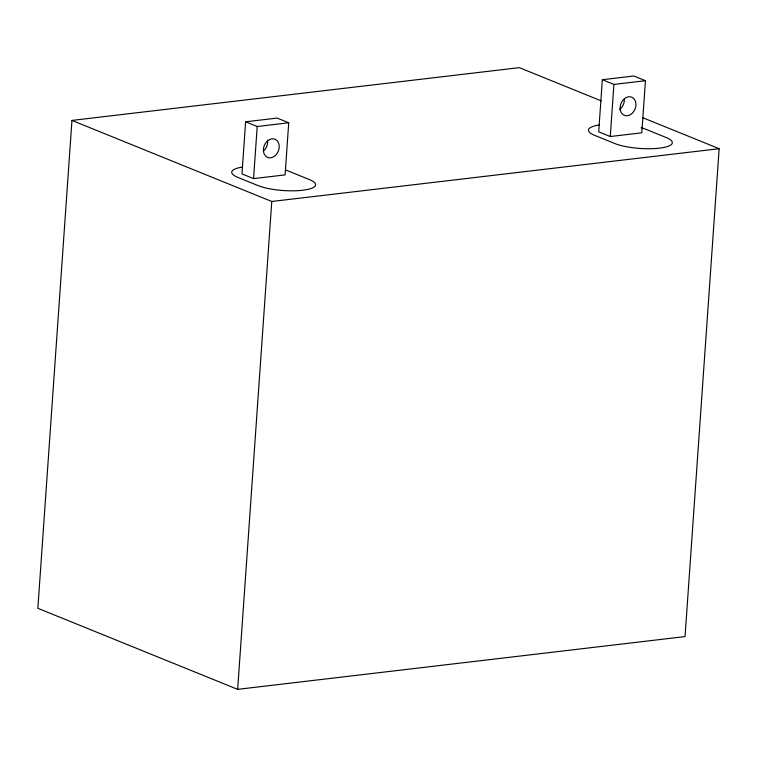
<?xml version="1.0" encoding="UTF-8"?>
<svg xmlns="http://www.w3.org/2000/svg" width="757" height="757" viewBox="0 0 757 757"><rect width="100%" height="100%" fill="white"/><g stroke="black" fill="none" stroke-linecap="round" stroke-linejoin="round"><path stroke-width="1.14" d="M601.228 100.87L519.34 67.647L71.962 120.42L37.85 608.297L237.66 689.353L685.038 636.58L719.15 148.703L642.721 117.695M245.618 121.801L241.975 173.911L253.557 178.605L285.086 174.886L288.729 122.785L277.147 118.083L245.618 121.801L257.2 126.504L288.729 122.785M253.557 178.605L257.2 126.504M237.66 689.353L271.772 201.476L71.962 120.42M602.335 79.722L598.692 131.832L610.274 136.525L641.804 132.806L645.447 80.706L633.864 76.003L602.335 79.722L613.918 84.424L645.447 80.706M610.274 136.525L613.918 84.424M271.772 201.476L719.15 148.703M599.27 124.971A31.86 7.92 4 0 0 594.633 135.342L614.902 143.565A31.86 7.92 4 0 0 659.347 148.173A31.86 7.92 4 0 0 666.141 137.519L645.872 129.296A31.86 7.92 4 0 0 641.179 127.715M624.336 99.167A9.803 7.551 -67.9 0 1 619.671 109.396M242.552 167.051A31.86 7.92 4 0 0 237.916 177.422L258.184 185.645A31.86 7.92 4 0 0 302.63 190.253A31.86 7.92 4 0 0 309.424 179.598L289.155 171.375A31.86 7.92 4 0 0 285.493 170.088M267.486 140.102A9.803 7.551 -67.9 0 1 263.843 150.728M630.609 114.534A9.803 7.551 -67.9 0 0 633.212 98.05A9.803 7.551 -67.9 0 0 620.257 106.16A9.803 7.551 -67.9 0 0 630.609 114.534M275.425 155.431A9.803 7.551 -67.9 0 0 275.113 139.288A9.803 7.551 -67.9 0 0 263.398 150.265A9.803 7.551 -67.9 0 0 275.425 155.431"/></g></svg>
